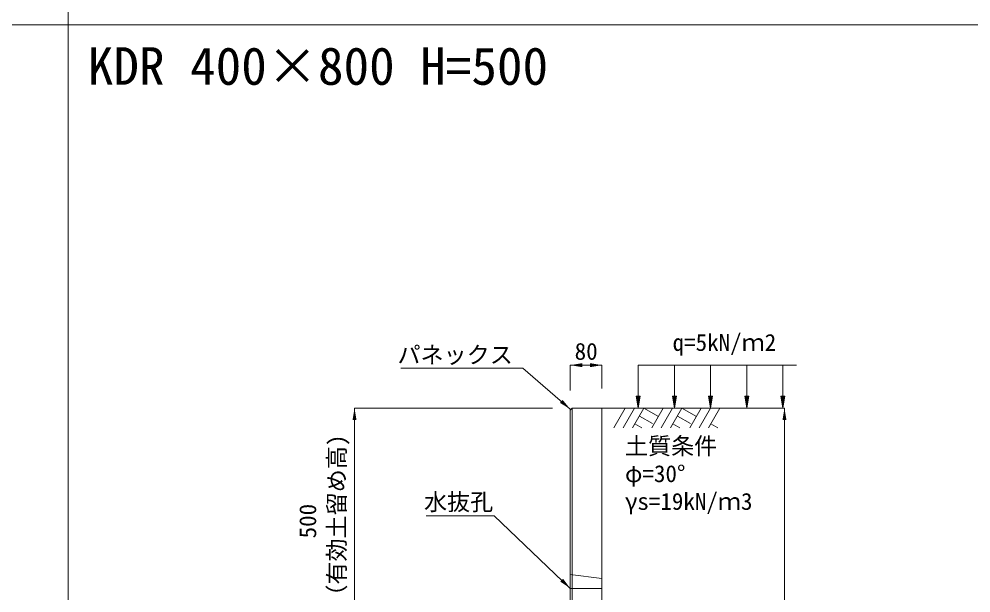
# Model space of a CAD drawing. Units: millimetres at full size. Extents: x 172874 to 217143, y 854931 to 903297.
# Drawn here: x 202619 to 205023, y 865197 to 866646 of the extents above; entities that cross this region are included whole.
import ezdxf
from ezdxf.enums import TextEntityAlignment as Align

# ---------------------------------------------------------------- set-up
doc = ezdxf.new("R2010")
doc.units = ezdxf.units.MM
doc.header["$LTSCALE"] = 20
doc.linetypes.add('DASHED', pattern=[7.5, 6, -1.5])
for name, color, linetype, lineweight in [('0_2', 7, 'Continuous', 20), ('パネックスKDR', 2, 'Continuous', 13), ('図枠', 5, 'Continuous', 13), ('寸法線', 7, 'Continuous', 13), ('引出線', 4, 'Continuous', 13), ('補助線', 8, 'Continuous', 13), ('ﾊｯﾁﾝｸﾞ', 7, 'Continuous', 5)]:
    doc.layers.add(name, color=color, linetype=linetype, lineweight=lineweight)
doc.layers.add('文字', color=7, linetype='Continuous')
doc.styles.add('ＭＳ ゴシック', font='')
doc.styles.get('ＭＳ ゴシック').set_extended_font_data('MS Gothic')

# ---------------------------------------------------------------- blocks, each defined once
blk = doc.blocks.new('filled_arrow')
at = {"color": 0, "linetype": 'Continuous', "lineweight": -2}
blk.add_solid([(7.5, 1.25), (0, 0), (7.5, -1.25)], dxfattribs=at)

msp = doc.modelspace()

# ---------------------------------------------------------------- hatches: boundary and pattern name
at = {"layer": '寸法線'}
for points in [[(204187.94, 865693.52), (204182.94, 865663.52), (204177.94, 865693.52)], [(204279.35, 865693.52), (204274.35, 865663.52), (204269.35, 865693.52)], [(204370.76, 865693.52), (204365.76, 865663.52), (204360.76, 865693.52)], [(204462.18, 865693.52), (204457.18, 865663.52), (204452.18, 865693.52)], [(204553.59, 865693.52), (204548.59, 865663.52), (204543.59, 865693.52)], [(204553.59, 865693.52), (204548.59, 865663.52), (204543.59, 865693.52)]]:
    msp.add_hatch(color=256, dxfattribs=at).paths.add_polyline_path(points)

# ---------------------------------------------------------------- linework, layer by layer
at = {"layer": '0_2'}
msp.add_line((204091.52, 865663.52), (204491.52, 865663.52), dxfattribs=at)
at = {"layer": 'パネックスKDR'}
for p, q in [((204011.52, 865658.52), (204016.52, 865663.52)), ((204016.52, 865663.52), (204091.52, 865663.52)), ((204091.52, 865663.52), (204091.52, 864123.52)), ((204011.52, 865658.52), (204011.52, 865163.52))]:
    msp.add_line(p, q, dxfattribs=at)
at = {"layer": 'パネックスKDR', "lineweight": 5}
msp.add_line((204016.52, 865663.52), (204016.52, 865163.52), dxfattribs=at)
at = {"layer": 'パネックスKDR', "linetype": 'DASHED', "lineweight": 9}
msp.add_line((204011.52, 865243.52), (204091.52, 865233.52), dxfattribs=at)
at = {"layer": '図枠'}
for p, q in [((202742.9, 874031.02), (202742.9, 855531.02)), ((196742.9, 866631.02), (217142.9, 866631.02))]:
    msp.add_line(p, q, dxfattribs=at)
at = {"layer": '寸法線'}
for p, q in [((204011.52, 865772.07), (204091.52, 865772.07)), ((204011.52, 865708.52), (204011.52, 865772.07)), ((204091.52, 865713.52), (204091.52, 865772.07)), ((203466.52, 865163.52), (203466.52, 865663.52)), ((203966.52, 865663.52), (203466.52, 865663.52)), ((204141.52, 865663.52), (204552.37, 865663.52)), ((204552.37, 864123.52), (204552.37, 865663.52))]:
    msp.add_line(p, q, dxfattribs=at)
at = {"layer": '寸法線', "lineweight": 9}
for p, q in [((204582.94, 865772.07), (204182.94, 865772.07)), ((204182.94, 865693.52), (204182.94, 865772.07)), ((204274.35, 865693.52), (204274.35, 865772.07)), ((204365.76, 865693.52), (204365.76, 865772.07)), ((204457.18, 865693.52), (204457.18, 865772.07)), ((204548.59, 865693.52), (204548.59, 865772.07))]:
    msp.add_line(p, q, dxfattribs=at)
for points in [[(204187.94, 865693.52), (204182.94, 865663.52), (204177.94, 865693.52)], [(204279.35, 865693.52), (204274.35, 865663.52), (204269.35, 865693.52)], [(204370.76, 865693.52), (204365.76, 865663.52), (204360.76, 865693.52)], [(204462.18, 865693.52), (204457.18, 865663.52), (204452.18, 865693.52)], [(204553.59, 865693.52), (204548.59, 865663.52), (204543.59, 865693.52)], [(204553.59, 865693.52), (204548.59, 865663.52), (204543.59, 865693.52)]]:
    msp.add_lwpolyline(points, close=True, dxfattribs=at)
at = {"layer": '引出線'}
for points in [[(204011.52, 865661.02), (203891.31, 865764.48), (203583.07, 865764.48)], [(204011.52, 865208.52), (203819.06, 865391.97), (203647.32, 865391.97)]]:
    msp.add_lwpolyline(points, dxfattribs=at)
at = {"layer": '補助線'}
msp.add_line((204011.52, 865208.52), (204091.52, 865208.52), dxfattribs=at)
at = {"layer": 'ﾊｯﾁﾝｸﾞ', "lineweight": 9}
for p, q in [((204150.17, 865663.51), (204121.52, 865613.89)), ((204173.79, 865663.51), (204145.15, 865613.89)), ((204197.42, 865663.51), (204168.77, 865613.89)), ((204197.42, 865663.51), (204233.99, 865642.4)), ((204246.17, 865663.51), (204217.52, 865613.89)), ((204269.8, 865663.51), (204241.14, 865613.89)), ((204293.42, 865663.51), (204264.77, 865613.89)), ((204293.42, 865663.51), (204329.98, 865642.4)), ((204342.17, 865663.51), (204313.52, 865613.89)), ((204365.79, 865663.51), (204337.14, 865613.89)), ((204389.42, 865663.51), (204360.77, 865613.89)), ((204186, 865643.73), (204219.41, 865624.44)), ((204281.99, 865643.73), (204315.41, 865624.44)), ((204174.57, 865623.95), (204191.99, 865613.89)), ((204270.57, 865623.95), (204287.99, 865613.89)), ((204366.57, 865623.95), (204383.98, 865613.89))]:
    msp.add_line(p, q, dxfattribs=at)

# ---------------------------------------------------------------- block references
at = {"layer": '寸法線', "xscale": 4, "yscale": 4}
msp.add_blockref('filled_arrow', (204011.52, 865772.07), dxfattribs=at)
for p, rotation in [((204091.52, 865772.07), 180), ((203466.52, 865663.52), 270), ((204552.37, 865663.52), 270)]:
    msp.add_blockref('filled_arrow', p, dxfattribs=dict(at, rotation=rotation))
at = {"layer": '引出線', "xscale": 4, "yscale": 4}
for p, rotation in [((204011.52, 865661.02), 139.3), ((204011.52, 865208.52), 136.4)]:
    msp.add_blockref('filled_arrow', p, dxfattribs=dict(at, rotation=rotation))

# ---------------------------------------------------------------- texts
at = {"layer": '寸法線', "style": 'ＭＳ ゴシック'}
msp.add_text('80', height=42.72, dxfattribs=at).set_placement((204051.52, 865807.07), align=Align.MIDDLE_CENTER)
for s, p in [('土質条件', (204149.49, 865589.53)), ('φ=30°', (204149.49, 865519.53)), ('γs=19kN/ｍ3', (204149.49, 865449.53))]:
    msp.add_text(s, height=42.72, dxfattribs=at).set_placement(p, align=Align.TOP_LEFT)
for s, p in [('（有効土留め高)', (203455.61, 865159.88)), ('500', (203382.49, 865334.71))]:
    msp.add_text(s, height=42.72, rotation=90, dxfattribs=at).set_placement(p, align=Align.BOTTOM_LEFT)
at = {"layer": '引出線', "style": 'ＭＳ ゴシック'}
for s, p in [('パネックス', (203866.31, 865819.62)), ('水抜孔', (203816.81, 865448.25))]:
    msp.add_text(s, height=42.72, dxfattribs=at).set_placement(p, align=Align.TOP_RIGHT)
at = {"layer": '文字', "style": 'ＭＳ ゴシック'}
for s, height, p in [('KDR 400×800 H=500', 94.94, (202792.9, 866451.52)), ('q=5kN/ｍ2', 42.72, (204269.82, 865795.34))]:
    msp.add_text(s, height=height, dxfattribs=at).set_placement(p, align=Align.BOTTOM_LEFT)

doc.saveas('drawing.dxf')
